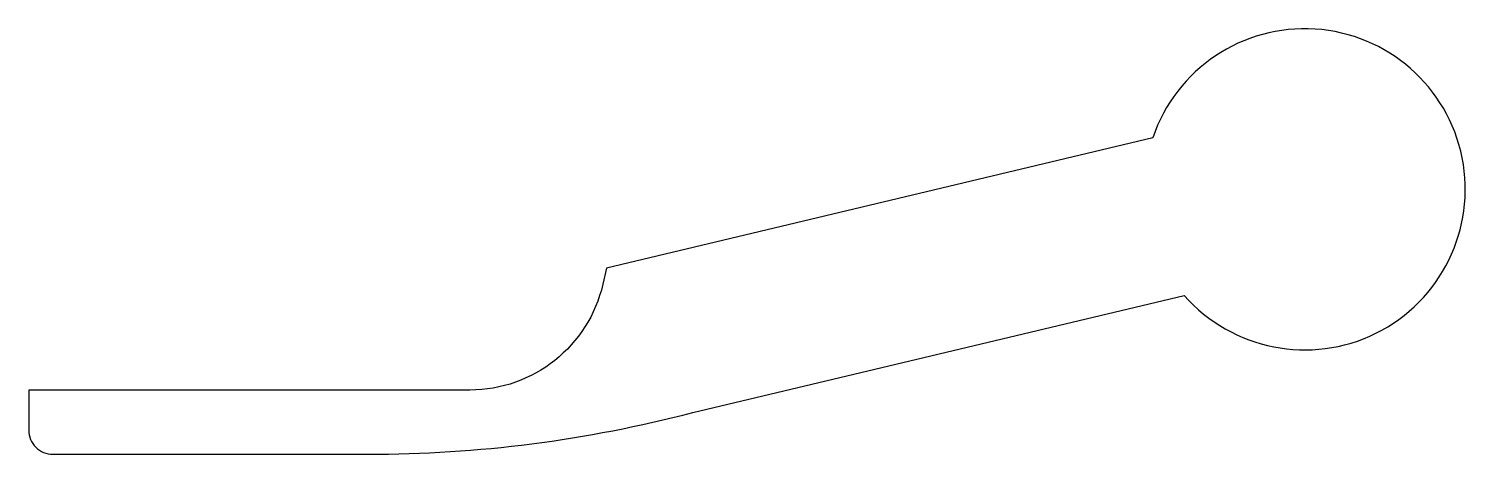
# Model space of a CAD drawing. Extents: x 342 to 431.5, y -71.9 to -45.4.
import ezdxf

# ---------------------------------------------------------------- set-up
doc = ezdxf.new("R2010")
doc.units = 0
doc.layers.get('0').update_dxf_attribs({"linetype": 'CONTINUOUS'})

msp = doc.modelspace()

# ---------------------------------------------------------------- linework, layer by layer
at = {"color": 0, "linetype": 'CONTINUOUS'}
msp.add_lwpolyline([(341.987, -70.437, 0.414214), (343.487, -71.937), (363.129, -71.937, 0.063997), (383.358, -69.337), (413.979, -62.043, 3.729226), (412.014, -52.231), (377.987, -60.337), (377.753, -61.349, -0.349216), (369.471, -67.937), (341.987, -67.937)], format="xyb", close=True, dxfattribs=at)

doc.saveas('drawing.dxf')
